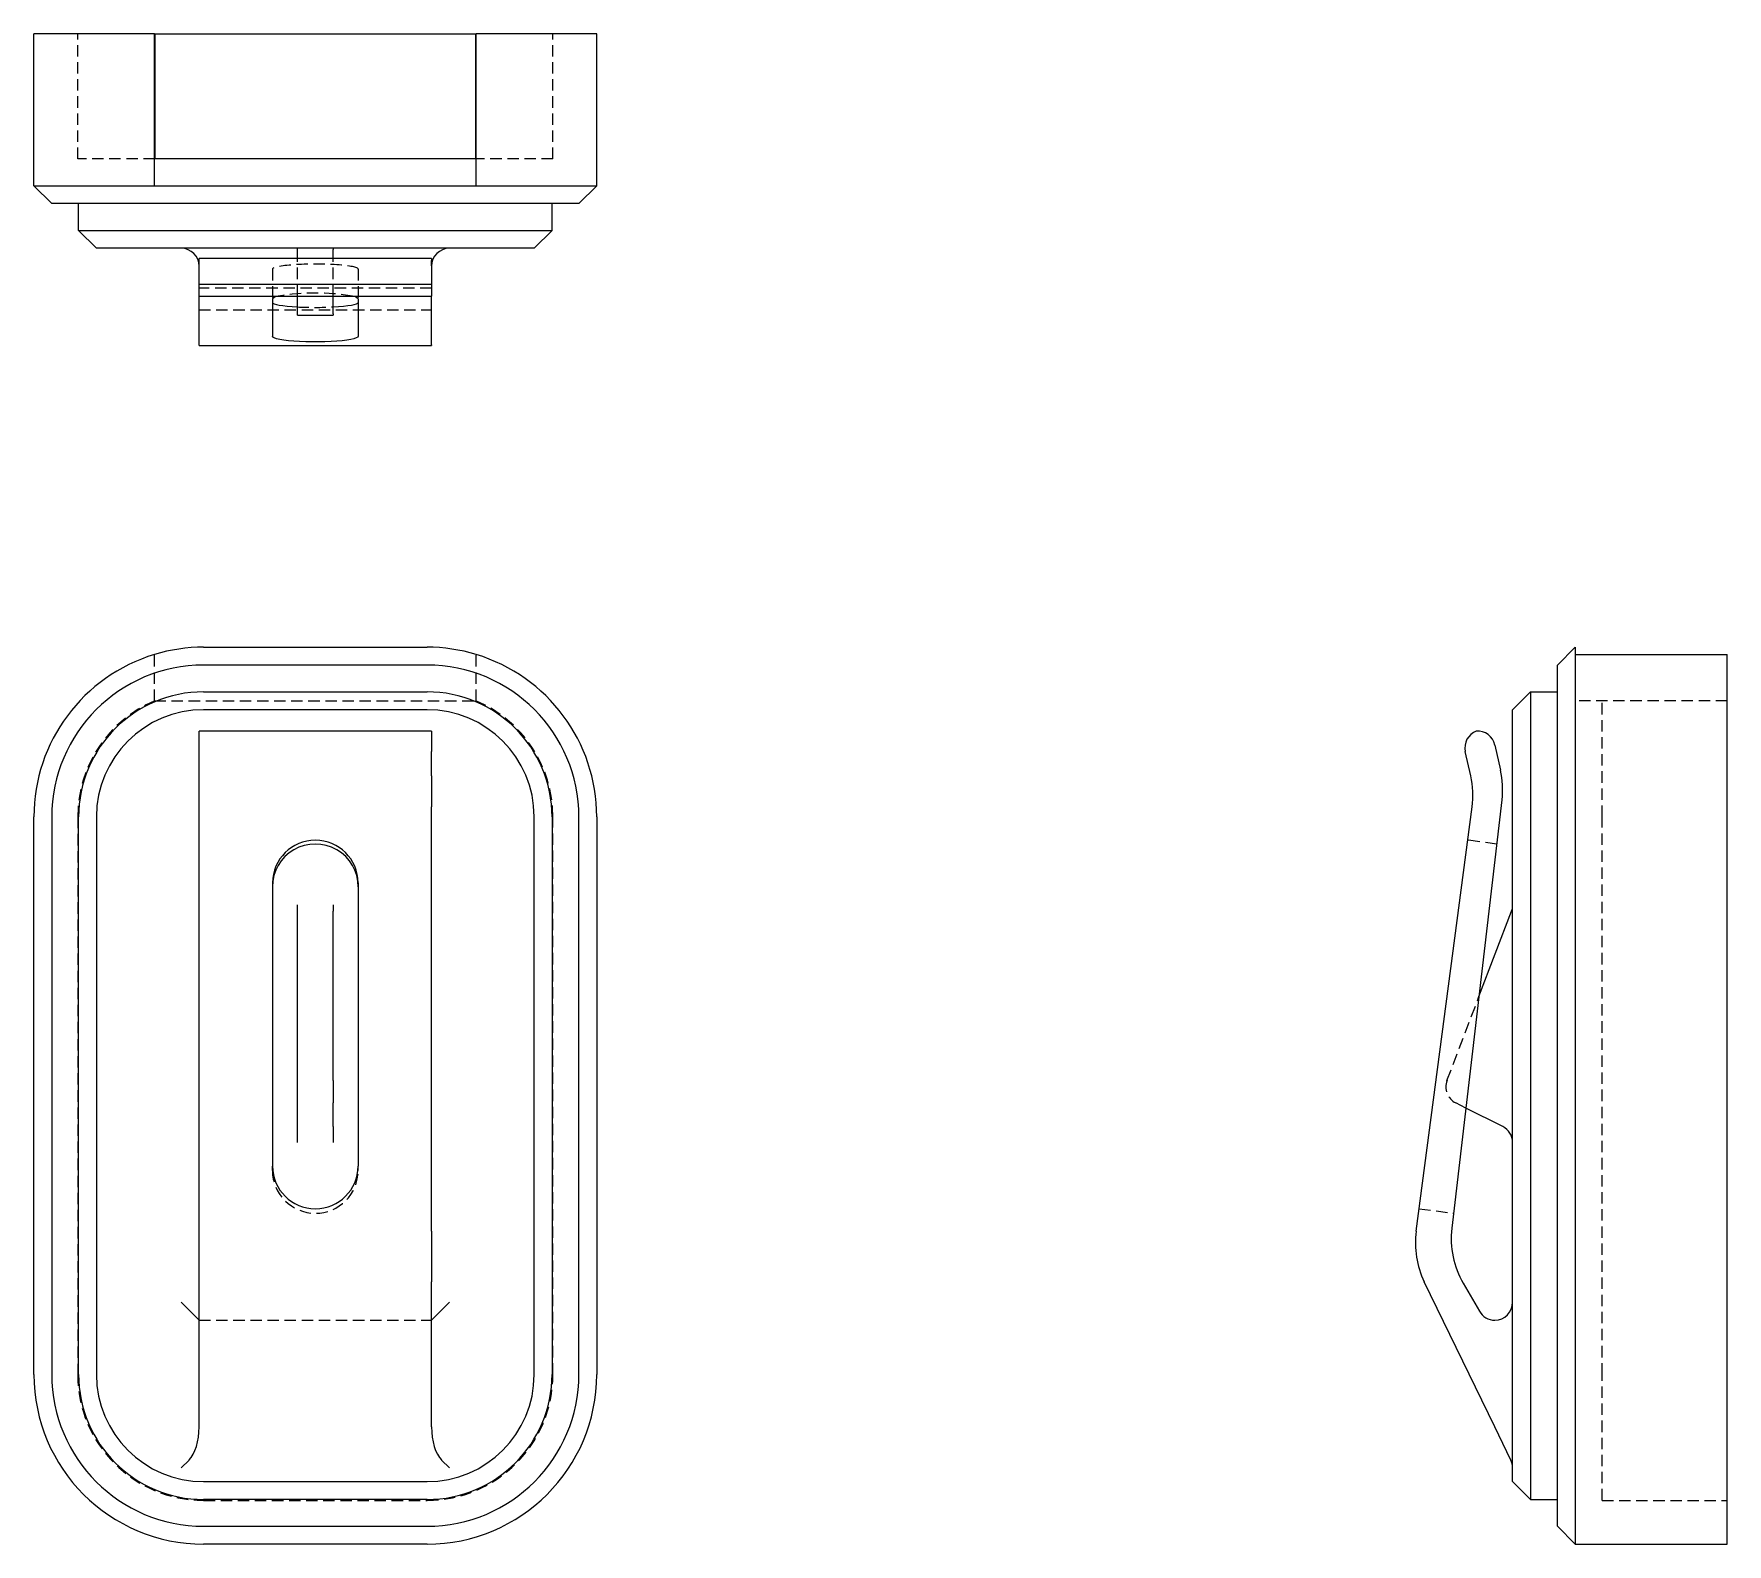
# Model space of a CAD drawing. Header units: millimetres. Extents: x 52 to 240, y 7 to 175.
import ezdxf

# ---------------------------------------------------------------- set-up
doc = ezdxf.new("R2010")
doc.units = ezdxf.units.MM
doc.linetypes.add('HIDDEN', pattern=[1.905, 1.27, -0.635])

msp = doc.modelspace()

# ---------------------------------------------------------------- linework, layer by layer
at = {"color": 7, "linetype": 'Continuous', "lineweight": 25}
for p, q in [((51.63, 158.45), (51.63, 175.38)), ((65.07, 175.38), (51.63, 175.38)), ((65.07, 158.45), (65.07, 175.38)), ((65.07, 175.38), (65.11, 175.38)), ((65.11, 175.38), (65.11, 161.43)), ((65.11, 175.38), (70.55, 175.38)), ((70.55, 175.38), (95.45, 175.38)), ((95.45, 175.38), (100.89, 175.38)), ((100.89, 161.43), (100.89, 175.38)), ((100.89, 175.38), (100.93, 175.38)), ((100.93, 158.45), (100.93, 175.38)), ((114.37, 175.38), (100.93, 175.38)), ((114.37, 158.45), (114.37, 175.38)), ((100.89, 161.43), (65.11, 161.43)), ((53.62, 156.45), (51.63, 158.45)), ((51.63, 158.45), (65.07, 158.45)), ((65.07, 158.45), (70.55, 158.45)), ((70.55, 158.45), (95.45, 158.45)), ((95.45, 158.45), (100.93, 158.45)), ((100.93, 158.45), (114.37, 158.45)), ((114.37, 158.45), (112.38, 156.45)), ((70.55, 156.45), (53.62, 156.45)), ((56.61, 153.46), (56.61, 156.45)), ((95.45, 156.45), (70.55, 156.45)), ((112.38, 156.45), (95.45, 156.45)), ((109.39, 153.46), (109.39, 156.45)), ((56.61, 153.46), (70.55, 153.46)), ((58.6, 151.47), (56.61, 153.46)), ((70.55, 153.46), (95.45, 153.46)), ((95.45, 153.46), (109.39, 153.46)), ((109.39, 153.46), (107.4, 151.47)), ((70.55, 151.47), (58.6, 151.47)), ((95.45, 151.47), (70.55, 151.47)), ((81.01, 151.34), (81.01, 151.47)), ((81.01, 150.35), (81.01, 151.34)), ((84.99, 151.47), (84.99, 151.34)), ((84.99, 150.35), (84.99, 151.34)), ((107.4, 151.47), (95.45, 151.47)), ((95.95, 150.35), (70.05, 150.35)), ((70.05, 150.11), (70.05, 150.35)), ((70.05, 149.5), (70.05, 150.11)), ((70.05, 147.42), (70.05, 149.5)), ((95.95, 150.35), (95.95, 150.11)), ((95.95, 149.5), (95.95, 150.11)), ((95.95, 149.5), (95.95, 147.42)), ((95.95, 147.42), (70.05, 147.42)), ((70.05, 146.14), (70.05, 147.42)), ((95.95, 147.42), (95.95, 146.14)), ((70.05, 146.14), (95.95, 146.14)), ((70.05, 140.71), (70.05, 146.14)), ((78.22, 145.83), (78.22, 141.66)), ((81.01, 144.15), (81.01, 146.14)), ((84.99, 144.15), (84.99, 146.14)), ((87.78, 145.83), (87.78, 141.66)), ((95.95, 140.71), (95.95, 146.14)), ((81.01, 144.02), (81.01, 144.15)), ((81.01, 144.02), (84.99, 144.02)), ((84.99, 144.15), (84.99, 144.02)), ((70.05, 140.62), (70.05, 140.71)), ((70.05, 140.62), (95.95, 140.62)), ((95.95, 140.71), (95.95, 140.62)), ((70.55, 107), (95.45, 107)), ((223.45, 107), (221.45, 105.01)), ((223.45, 107), (223.45, 106.19)), ((223.45, 106.19), (223.45, 88.08)), ((223.45, 106.19), (240.38, 106.19)), ((240.38, 88.08), (240.38, 106.19)), ((95.45, 105.01), (70.55, 105.01)), ((221.45, 88.08), (221.45, 105.01)), ((70.55, 102.02), (95.45, 102.02)), ((218.46, 102.02), (216.47, 100.03)), ((218.46, 102.02), (218.46, 88.08)), ((218.46, 102.02), (221.45, 102.02)), ((95.45, 100.03), (70.55, 100.03)), ((216.47, 88.08), (216.47, 100.03)), ((95.95, 97.65), (70.05, 97.65)), ((95.95, 97.65), (70.05, 97.65)), ((70.05, 95.36), (70.05, 97.65)), ((70.05, 97.65), (70.05, 97.65)), ((95.95, 97.65), (95.95, 95.36)), ((95.95, 97.65), (95.95, 97.65)), ((70.05, 92.64), (70.05, 95.36)), ((95.95, 92.64), (95.95, 95.36)), ((211.79, 92.64), (211.19, 95.36)), ((214.5, 96.09), (215.11, 93.3)), ((70.05, 89.19), (70.05, 92.64)), ((95.95, 92.64), (95.95, 89.19)), ((70.05, 41.91), (70.05, 89.19)), ((95.95, 41.91), (95.95, 89.19)), ((205.71, 41.91), (211.94, 89.19)), ((215.28, 89.99), (209.69, 42.22)), ((51.63, 25.92), (51.63, 88.08)), ((53.62, 88.08), (53.62, 25.92)), ((56.61, 25.92), (56.61, 88.08)), ((58.6, 88.08), (58.6, 25.92)), ((107.4, 25.92), (107.4, 88.08)), ((109.39, 88.08), (109.39, 25.92)), ((112.38, 25.92), (112.38, 88.08)), ((114.37, 88.08), (114.37, 25.92)), ((216.47, 25.92), (216.47, 88.08)), ((218.46, 88.08), (218.46, 25.92)), ((221.45, 25.92), (221.45, 88.08)), ((223.45, 88.08), (223.45, 25.92)), ((240.38, 25.92), (240.38, 88.08)), ((78.22, 80.74), (78.22, 49.14)), ((87.78, 80.74), (87.78, 49.14)), ((81.01, 77.57), (81.01, 78.28)), ((81.01, 58.68), (81.01, 77.57)), ((84.99, 78.28), (84.99, 77.57)), ((84.99, 58.68), (84.99, 77.57)), ((212.71, 68.04), (216.34, 77.57)), ((81.01, 56.19), (81.01, 58.68)), ((84.99, 58.68), (84.99, 56.19)), ((81.01, 53.57), (81.01, 56.19)), ((84.99, 53.57), (84.99, 56.19)), ((215.37, 53.57), (211.26, 55.62)), ((81.01, 51.78), (81.01, 53.57)), ((84.99, 53.57), (84.99, 51.78)), ((70.05, 36.25), (70.05, 41.91)), ((95.95, 41.91), (95.95, 36.25)), ((70.05, 20.07), (70.05, 36.25)), ((95.95, 20.07), (95.95, 36.25)), ((214.48, 20.07), (206.62, 36.25)), ((210.95, 36.08), (212.76, 32.96)), ((68.06, 33.96), (70.05, 31.96)), ((97.94, 33.96), (95.95, 31.96)), ((216.47, 13.97), (216.47, 25.92)), ((218.46, 25.92), (218.46, 11.98)), ((221.45, 8.99), (221.45, 25.92)), ((223.45, 25.92), (223.45, 7)), ((240.38, 7), (240.38, 25.92)), ((216.27, 16.38), (214.48, 20.07)), ((68.93, 16.38), (68.06, 15.51)), ((97.07, 16.38), (97.94, 15.51)), ((70.55, 13.97), (95.45, 13.97)), ((216.47, 13.97), (218.46, 11.98)), ((95.45, 11.98), (70.55, 11.98)), ((218.46, 11.98), (221.45, 11.98)), ((70.55, 8.99), (95.45, 8.99)), ((221.45, 8.99), (223.45, 7)), ((95.45, 7), (70.55, 7)), ((223.45, 7), (240.38, 7))]:
    msp.add_line(p, q, dxfattribs=at)
at = {"color": 7, "linetype": 'HIDDEN', "lineweight": 18}
for p, q in [((56.51, 161.43), (56.51, 175.38)), ((109.49, 161.43), (109.49, 175.38)), ((65.11, 161.43), (56.51, 161.43)), ((109.49, 161.43), (100.89, 161.43)), ((78.22, 149.15), (78.22, 145.83)), ((81.01, 146.14), (81.01, 150.35)), ((84.99, 146.14), (84.99, 150.35)), ((87.78, 149.15), (87.78, 145.83)), ((95.95, 147.03), (70.05, 147.03)), ((70.05, 144.62), (95.95, 144.62)), ((65.07, 101.02), (65.07, 106.19)), ((100.93, 101.02), (100.93, 106.19)), ((65.07, 101.02), (100.93, 101.02)), ((240.38, 101.02), (223.45, 101.02)), ((226.43, 88.08), (226.43, 101.02)), ((56.51, 88.08), (56.51, 25.92)), ((109.49, 25.92), (109.49, 88.08)), ((226.43, 25.92), (226.43, 88.08)), ((214.7, 85.05), (211.45, 85.48)), ((209.15, 58.68), (212.71, 68.04)), ((211.26, 55.62), (210.12, 56.19)), ((78.22, 48.64), (78.22, 49.14)), ((87.78, 48.64), (87.78, 49.14)), ((206.04, 44.4), (209.88, 43.89)), ((70.05, 31.96), (95.95, 31.96)), ((226.43, 11.88), (226.43, 25.92)), ((70.55, 11.88), (95.45, 11.88)), ((226.43, 11.88), (240.38, 11.88))]:
    msp.add_line(p, q, dxfattribs=at)
at = {"color": 7, "linetype": 'Continuous', "lineweight": 25, "flags": 128}
msp.add_lwpolyline([(87.78, 141.66), (87.73, 141.57), (87.57, 141.48), (87.31, 141.39), (86.95, 141.31), (86.5, 141.24), (85.98, 141.17), (85.39, 141.12), (84.75, 141.08), (84.06, 141.05), (83.36, 141.04), (82.64, 141.04), (81.94, 141.05), (81.25, 141.08), (80.61, 141.12), (80.02, 141.17), (79.5, 141.24), (79.05, 141.31), (78.69, 141.39), (78.43, 141.48), (78.27, 141.57), (78.22, 141.66)], dxfattribs=at)
at = {"color": 7, "linetype": 'Continuous', "lineweight": 25}
for centre, radius, start, end in [((68.06, 149.48), 1.99, 0, 90), ((97.94, 149.48), 1.99, 90, 180), ((78.91, 145.23), 0.91, 92.2187, 139.264), ((87.09, 145.23), 0.91, 40.736, 87.7813), ((70.55, 88.08), 18.92, 106.8264, 180), ((70.55, 88.08), 18.92, 90, 106.8264), ((95.45, 88.08), 18.92, 73.1736, 90), ((95.45, 88.08), 18.92, 0, 73.1736), ((70.55, 88.08), 16.93, 90, 180), ((95.45, 88.08), 16.93, 0, 90), ((70.55, 88.08), 13.94, 90, 180), ((95.45, 88.08), 13.94, 0, 90), ((70.55, 88.08), 11.95, 90, 180), ((95.45, 88.08), 11.95, 0, 90), ((213.13, 95.79), 1.99, 111.1173, 192.4904), ((212.55, 95.66), 1.99, 12.4904, 93.8634), ((202.07, 90.49), 9.96, 352.4904, 12.4904), ((205.39, 91.15), 9.96, 353.319, 12.4904), ((83, 80.7), 4.78, 0.3879, 179.6121), ((214.48, 78.28), 1.99, 339.1455, 0), ((214.48, 51.78), 1.99, 0, 63.4349), ((83, 49.17), 4.78, 180.3879, 359.6121), ((215.58, 40.6), 9.96, 172.4904, 205.8949), ((219.58, 41.06), 9.96, 173.319, 210), ((214.48, 33.96), 1.99, 210, 270), ((214.48, 33.96), 1.99, 270, 0), ((70.55, 25.92), 18.92, 180, 270), ((70.55, 25.92), 16.93, 180, 270), ((70.55, 25.92), 13.94, 180, 270), ((70.55, 25.92), 11.95, 180, 270), ((95.45, 25.92), 11.95, 270, 0), ((95.45, 25.92), 13.94, 270, 0), ((95.45, 25.92), 16.93, 270, 0), ((95.45, 25.92), 18.92, 270, 0), ((214.48, 15.51), 1.99, 0, 25.8949)]:
    msp.add_arc(centre, radius, start, end, dxfattribs=at)
at = {"color": 7, "linetype": 'HIDDEN', "lineweight": 18}
for centre, radius, start, end in [((83, 120.9), 25.58, 80.7171, 99.2829), ((70.55, 88.08), 14.04, 112.7819, 180), ((95.45, 88.08), 14.04, 0, 67.2181), ((211.01, 57.98), 1.99, 159.1455, 243.4349), ((70.55, 25.92), 14.04, 180, 270), ((95.45, 25.92), 14.04, 270, 0)]:
    msp.add_arc(centre, radius, start, end, dxfattribs=at)
for centre, ratio, start_param, end_param in [((83, 149.15), 0.116353, 0, 3.141593), ((83, 145.44), 0.116353, 4.282614, 5.142164), ((83, 48.64), 0.993313, 3.141593, 6.283185)]:
    msp.add_ellipse(centre, major_axis=(4.78, 0), ratio=ratio, start_param=start_param, end_param=end_param, dxfattribs=at)
at = {"color": 7, "linetype": 'Continuous', "lineweight": 25}
for centre, major_axis, ratio, start_param, end_param in [((83, 145.44), (4.78, 0), 0.116353, 3.141593, 4.282614), ((83, 145.44), (4.78, 0), 0.116353, 5.142164, 6.283185), ((83, 80.3), (4.78, 0), 0.993313, 0, 3.141593), ((68.06, 20.07), (0, 4.1), 0.485463, 3.593543, 4.712389), ((97.94, 20.07), (0, 4.1), 0.485463, 1.570796, 2.689642)]:
    msp.add_ellipse(centre, major_axis=major_axis, ratio=ratio, start_param=start_param, end_param=end_param, dxfattribs=at)

doc.saveas('drawing.dxf')
